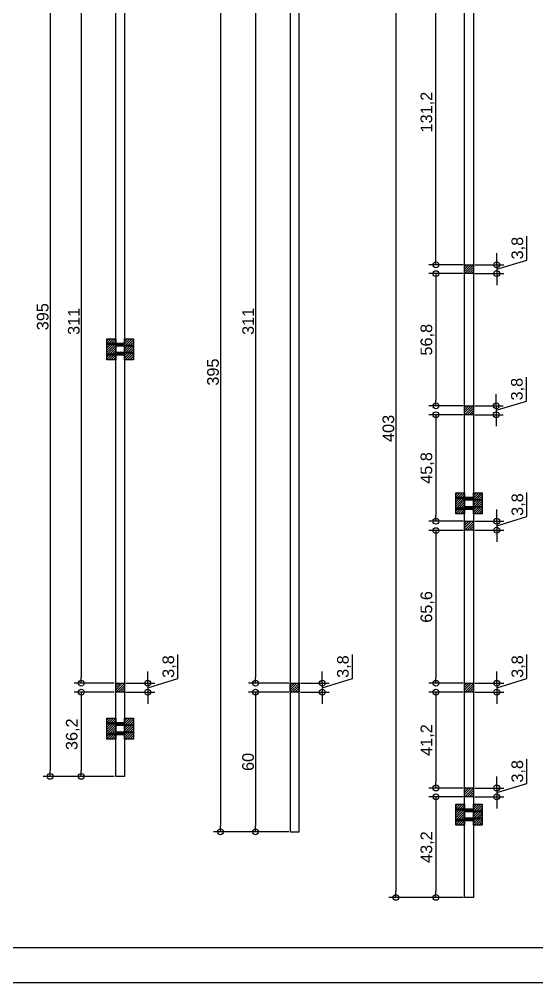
# Model space of a CAD drawing. Header units: millimetres. Extents: x -2666 to 6286, y -11880 to 4849.
# Drawn here: x 2343.4 to 2565.8, y -2282.8 to -1868.9 of the extents above; entities that cross this region are included whole.
import ezdxf

# ---------------------------------------------------------------- set-up
doc = ezdxf.new("R2010")
doc.units = ezdxf.units.MM
for name, color, linetype in [('7.5mm', 1, 'Continuous'), ('dim', 244, 'Continuous'), ('木料', 2, 'Continuous'), ('榫接', 5, 'Continuous'), ('預框', 7, 'Continuous')]:
    doc.layers.add(name, color=color, linetype=linetype)
doc.layers.add('default', color=11, linetype='Continuous', plot=False)
doc.styles.get("Standard").update_dxf_attribs({"font": 'arial.ttf'})
doc.dimstyles.new('ISO-25', dxfattribs={"dimtxt": 5, "dimasz": 2.5, "dimexe": 3, "dimexo": 0.625, "dimtad": 1, "dimtxsty": 'Standard', "dimblk": 'ORIGIN', "dimcen": 2.5, "dimadec": 0, "dimazin": 0, "dimtfac": 1, "dimtmove": 1, "dimatfit": 1, "dimldrblk": 'ORIGIN', "dimfxl": 0, "dimarcsym": 0})
pattern_1 = [(45, (0, -3168.0322), (-0.5, 0.5), [])]
pattern_2 = [(45, (0, -3161.0322), (-0.5, 0.5), [])]
pattern_3 = [(45, (0, -3164.2322), (-0.5, 0.5), [])]

# ---------------------------------------------------------------- blocks, each defined once
blk = doc.blocks.new('_Origin')
at = {"color": 0, "linetype": 'ByBlock', "lineweight": -2}
blk.add_line((0, 0), (-1, 0), dxfattribs=at)
blk.add_circle((0, 0), 0.5, dxfattribs=at)
blk = doc.blocks.new('*D92')
at = {"layer": 'Defpoints', "color": 0}
for p in [(2384.83, -1799.15), (2356.65, -2194.15), (2384.83, -2194.15)]:
    blk.add_point(p, dxfattribs=at)
at = {"layer": 'dim', "color": 0, "lineweight": -2}
for p, q in [((2384.2, -1799.15), (2353.65, -1799.15)), ((2356.65, -1801.65), (2356.65, -2191.65)), ((2384.2, -2194.15), (2353.65, -2194.15))]:
    blk.add_line(p, q, dxfattribs=at)
at = {"layer": 'dim', "color": 0, "lineweight": -2, "xscale": 2.5, "yscale": 2.5, "zscale": 2.5}
for p, rotation in [((2356.65, -1799.15), 90), ((2356.65, -2194.15), 270)]:
    blk.add_blockref('_Origin', p, dxfattribs=dict(at, rotation=rotation))
at = {"layer": 'dim', "color": 0, "insert": (2353.47, -1996.65), "char_height": 5, "attachment_point": 5, "rotation": 90}
blk.add_mtext('395', dxfattribs=at)
blk = doc.blocks.new('*D94')
at = {"layer": 'Defpoints', "color": 0}
for p in [(2384.83, -1843.15), (2370.02, -2154.15), (2384.83, -2154.15)]:
    blk.add_point(p, dxfattribs=at)
at = {"layer": 'dim', "color": 0, "lineweight": -2}
for p, q in [((2384.2, -1843.15), (2367.02, -1843.15)), ((2370.02, -1845.65), (2370.02, -2151.65)), ((2384.2, -2154.15), (2367.02, -2154.15))]:
    blk.add_line(p, q, dxfattribs=at)
at = {"layer": 'dim', "color": 0, "lineweight": -2, "xscale": 2.5, "yscale": 2.5, "zscale": 2.5}
for p, rotation in [((2370.02, -1843.15), 90), ((2370.02, -2154.15), 270)]:
    blk.add_blockref('_Origin', p, dxfattribs=dict(at, rotation=rotation))
at = {"layer": 'dim', "color": 0, "insert": (2366.84, -1998.65), "char_height": 5, "attachment_point": 5, "rotation": 90}
blk.add_mtext('311', dxfattribs=at)
blk = doc.blocks.new('*D95')
at = {"layer": 'Defpoints', "color": 0}
for p in [(2384.83, -2157.95), (2370.02, -2194.15), (2384.83, -2194.15)]:
    blk.add_point(p, dxfattribs=at)
at = {"layer": 'dim', "color": 0, "lineweight": -2}
for p, q in [((2384.2, -2157.95), (2367.02, -2157.95)), ((2370.02, -2160.45), (2370.02, -2191.65)), ((2384.2, -2194.15), (2367.02, -2194.15))]:
    blk.add_line(p, q, dxfattribs=at)
at = {"layer": 'dim', "color": 0, "lineweight": -2, "xscale": 2.5, "yscale": 2.5, "zscale": 2.5}
for p, rotation in [((2370.02, -2157.95), 90), ((2370.02, -2194.15), 270)]:
    blk.add_blockref('_Origin', p, dxfattribs=dict(at, rotation=rotation))
at = {"layer": 'dim', "color": 0, "insert": (2366.39, -2176.05), "char_height": 5, "attachment_point": 5, "rotation": 90}
blk.add_mtext('36,2', dxfattribs=at)
blk = doc.blocks.new('*D96')
at = {"layer": 'Defpoints', "color": 0}
for p in [(2388.63, -2154.15), (2388.63, -2157.95), (2398.59, -2157.95)]:
    blk.add_point(p, dxfattribs=at)
at = {"layer": 'dim', "color": 0, "lineweight": -2}
for p, q in [((2411.55, -2152.16), (2411.55, -2141.8)), ((2398.59, -2151.65), (2398.59, -2149.15)), ((2398.59, -2156.05), (2411.55, -2152.16)), ((2389.25, -2154.15), (2401.59, -2154.15)), ((2398.59, -2154.15), (2398.59, -2157.95)), ((2398.59, -2154.15), (2398.59, -2157.95)), ((2389.25, -2157.95), (2401.59, -2157.95)), ((2398.59, -2160.45), (2398.59, -2162.95))]:
    blk.add_line(p, q, dxfattribs=at)
at = {"layer": 'dim', "color": 0, "lineweight": -2, "xscale": 2.5, "yscale": 2.5, "zscale": 2.5}
for p, rotation in [((2398.59, -2154.15), 270), ((2398.59, -2157.95), 90)]:
    blk.add_blockref('_Origin', p, dxfattribs=dict(at, rotation=rotation))
at = {"layer": 'dim', "color": 0, "insert": (2407.92, -2146.98), "char_height": 5, "attachment_point": 5, "rotation": 90}
blk.add_mtext('3,8', dxfattribs=at)
blk = doc.blocks.new('*D98')
at = {"layer": 'Defpoints', "color": 0}
for p in [(2459.83, -1822.95), (2429.86, -2217.95), (2459.83, -2217.95)]:
    blk.add_point(p, dxfattribs=at)
at = {"layer": 'dim', "color": 0, "lineweight": -2}
for p, q in [((2459.2, -1822.95), (2426.86, -1822.95)), ((2429.86, -1825.45), (2429.86, -2215.45)), ((2459.2, -2217.95), (2426.86, -2217.95))]:
    blk.add_line(p, q, dxfattribs=at)
at = {"layer": 'dim', "color": 0, "lineweight": -2, "xscale": 2.5, "yscale": 2.5, "zscale": 2.5}
for p, rotation in [((2429.86, -1822.95), 90), ((2429.86, -2217.95), 270)]:
    blk.add_blockref('_Origin', p, dxfattribs=dict(at, rotation=rotation))
at = {"layer": 'dim', "color": 0, "insert": (2426.68, -2020.45), "char_height": 5, "attachment_point": 5, "rotation": 90}
blk.add_mtext('395', dxfattribs=at)
blk = doc.blocks.new('*D100')
at = {"layer": 'Defpoints', "color": 0}
for p in [(2459.83, -1843.15), (2444.97, -2154.15), (2459.83, -2154.15)]:
    blk.add_point(p, dxfattribs=at)
at = {"layer": 'dim', "color": 0, "lineweight": -2}
for p, q in [((2459.2, -1843.15), (2441.97, -1843.15)), ((2444.97, -1845.65), (2444.97, -2151.65)), ((2459.2, -2154.15), (2441.97, -2154.15))]:
    blk.add_line(p, q, dxfattribs=at)
at = {"layer": 'dim', "color": 0, "lineweight": -2, "xscale": 2.5, "yscale": 2.5, "zscale": 2.5}
for p, rotation in [((2444.97, -1843.15), 90), ((2444.97, -2154.15), 270)]:
    blk.add_blockref('_Origin', p, dxfattribs=dict(at, rotation=rotation))
at = {"layer": 'dim', "color": 0, "insert": (2441.79, -1998.65), "char_height": 5, "attachment_point": 5, "rotation": 90}
blk.add_mtext('311', dxfattribs=at)
blk = doc.blocks.new('*D101')
at = {"layer": 'Defpoints', "color": 0}
for p in [(2459.83, -2157.95), (2444.92, -2217.95), (2459.83, -2217.95)]:
    blk.add_point(p, dxfattribs=at)
at = {"layer": 'dim', "color": 0, "lineweight": -2}
for p, q in [((2459.2, -2157.95), (2441.92, -2157.95)), ((2444.92, -2160.45), (2444.92, -2215.45)), ((2459.2, -2217.95), (2441.92, -2217.95))]:
    blk.add_line(p, q, dxfattribs=at)
at = {"layer": 'dim', "color": 0, "lineweight": -2, "xscale": 2.5, "yscale": 2.5, "zscale": 2.5}
for p, rotation in [((2444.92, -2157.95), 90), ((2444.92, -2217.95), 270)]:
    blk.add_blockref('_Origin', p, dxfattribs=dict(at, rotation=rotation))
at = {"layer": 'dim', "color": 0, "insert": (2441.74, -2187.95), "char_height": 5, "attachment_point": 5, "rotation": 90}
blk.add_mtext('60', dxfattribs=at)
blk = doc.blocks.new('*D103')
at = {"layer": 'Defpoints', "color": 0}
for p in [(2463.63, -2154.15), (2463.63, -2157.95), (2473.63, -2157.95)]:
    blk.add_point(p, dxfattribs=at)
at = {"layer": 'dim', "color": 0, "lineweight": -2}
for p, q in [((2486.58, -2152.16), (2486.58, -2141.8)), ((2473.63, -2151.65), (2473.63, -2149.15)), ((2473.63, -2156.05), (2486.58, -2152.16)), ((2464.25, -2154.15), (2476.63, -2154.15)), ((2473.63, -2154.15), (2473.63, -2157.95)), ((2473.63, -2154.15), (2473.63, -2157.95)), ((2464.25, -2157.95), (2476.63, -2157.95)), ((2473.63, -2160.45), (2473.63, -2162.95))]:
    blk.add_line(p, q, dxfattribs=at)
at = {"layer": 'dim', "color": 0, "lineweight": -2, "xscale": 2.5, "yscale": 2.5, "zscale": 2.5}
for p, rotation in [((2473.63, -2154.15), 270), ((2473.63, -2157.95), 90)]:
    blk.add_blockref('_Origin', p, dxfattribs=dict(at, rotation=rotation))
at = {"layer": 'dim', "color": 0, "insert": (2482.95, -2146.98), "char_height": 5, "attachment_point": 5, "rotation": 90}
blk.add_mtext('3,8', dxfattribs=at)
blk = doc.blocks.new('*D104')
at = {"layer": 'Defpoints', "color": 0}
for p in [(2534.83, -1843.15), (2505.25, -2246.15), (2534.83, -2246.15)]:
    blk.add_point(p, dxfattribs=at)
at = {"layer": 'dim', "color": 0, "lineweight": -2}
for p, q in [((2534.2, -1843.15), (2502.25, -1843.15)), ((2505.25, -1845.65), (2505.25, -2243.65)), ((2534.2, -2246.15), (2502.25, -2246.15))]:
    blk.add_line(p, q, dxfattribs=at)
at = {"layer": 'dim', "color": 0, "lineweight": -2, "xscale": 2.5, "yscale": 2.5, "zscale": 2.5}
for p, rotation in [((2505.25, -1843.15), 90), ((2505.25, -2246.15), 270)]:
    blk.add_blockref('_Origin', p, dxfattribs=dict(at, rotation=rotation))
at = {"layer": 'dim', "color": 0, "insert": (2502.07, -2044.65), "char_height": 5, "attachment_point": 5, "rotation": 90}
blk.add_mtext('403', dxfattribs=at)
blk = doc.blocks.new('*D105')
at = {"layer": 'Defpoints', "color": 0}
for p in [(2534.83, -2088.55), (2522.47, -2154.15), (2534.83, -2154.15)]:
    blk.add_point(p, dxfattribs=at)
at = {"layer": 'dim', "color": 0, "lineweight": -2}
for p, q in [((2534.2, -2088.55), (2519.47, -2088.55)), ((2522.47, -2091.05), (2522.47, -2151.65)), ((2534.2, -2154.15), (2519.47, -2154.15))]:
    blk.add_line(p, q, dxfattribs=at)
at = {"layer": 'dim', "color": 0, "lineweight": -2, "xscale": 2.5, "yscale": 2.5, "zscale": 2.5}
for p, rotation in [((2522.47, -2088.55), 90), ((2522.47, -2154.15), 270)]:
    blk.add_blockref('_Origin', p, dxfattribs=dict(at, rotation=rotation))
at = {"layer": 'dim', "color": 0, "insert": (2518.84, -2121.35), "char_height": 5, "attachment_point": 5, "rotation": 90}
blk.add_mtext('65,6', dxfattribs=at)
blk = doc.blocks.new('*D106')
at = {"layer": 'Defpoints', "color": 0}
for p in [(2534.83, -1978.15), (2522.47, -2034.95), (2534.83, -2034.95)]:
    blk.add_point(p, dxfattribs=at)
at = {"layer": 'dim', "color": 0, "lineweight": -2}
for p, q in [((2534.2, -1978.15), (2519.47, -1978.15)), ((2522.47, -1980.65), (2522.47, -2032.45)), ((2534.2, -2034.95), (2519.47, -2034.95))]:
    blk.add_line(p, q, dxfattribs=at)
at = {"layer": 'dim', "color": 0, "lineweight": -2, "xscale": 2.5, "yscale": 2.5, "zscale": 2.5}
for p, rotation in [((2522.47, -1978.15), 90), ((2522.47, -2034.95), 270)]:
    blk.add_blockref('_Origin', p, dxfattribs=dict(at, rotation=rotation))
at = {"layer": 'dim', "color": 0, "insert": (2518.84, -2006.55), "char_height": 5, "attachment_point": 5, "rotation": 90}
blk.add_mtext('56,8', dxfattribs=at)
blk = doc.blocks.new('*D107')
at = {"layer": 'Defpoints', "color": 0}
for p in [(2522.47, -1843.15), (2534.83, -1843.15), (2534.83, -1974.35)]:
    blk.add_point(p, dxfattribs=at)
at = {"layer": 'dim', "color": 0, "lineweight": -2}
for p, q in [((2534.2, -1843.15), (2519.47, -1843.15)), ((2522.47, -1971.85), (2522.47, -1845.65)), ((2534.2, -1974.35), (2519.47, -1974.35))]:
    blk.add_line(p, q, dxfattribs=at)
at = {"layer": 'dim', "color": 0, "lineweight": -2, "xscale": 2.5, "yscale": 2.5, "zscale": 2.5}
for p, rotation in [((2522.47, -1843.15), 90), ((2522.47, -1974.35), 270)]:
    blk.add_blockref('_Origin', p, dxfattribs=dict(at, rotation=rotation))
at = {"layer": 'dim', "color": 0, "insert": (2518.84, -1908.75), "char_height": 5, "attachment_point": 5, "rotation": 90}
blk.add_mtext('131,2', dxfattribs=at)
blk = doc.blocks.new('*D108')
at = {"layer": 'Defpoints', "color": 0}
for p in [(2534.83, -2038.75), (2522.47, -2084.55), (2534.83, -2084.55)]:
    blk.add_point(p, dxfattribs=at)
at = {"layer": 'dim', "color": 0, "lineweight": -2}
for p, q in [((2534.2, -2038.75), (2519.47, -2038.75)), ((2522.47, -2041.25), (2522.47, -2082.05)), ((2534.2, -2084.55), (2519.47, -2084.55))]:
    blk.add_line(p, q, dxfattribs=at)
at = {"layer": 'dim', "color": 0, "lineweight": -2, "xscale": 2.5, "yscale": 2.5, "zscale": 2.5}
for p, rotation in [((2522.47, -2038.75), 90), ((2522.47, -2084.55), 270)]:
    blk.add_blockref('_Origin', p, dxfattribs=dict(at, rotation=rotation))
at = {"layer": 'dim', "color": 0, "insert": (2518.84, -2061.65), "char_height": 5, "attachment_point": 5, "rotation": 90}
blk.add_mtext('45,8', dxfattribs=at)
blk = doc.blocks.new('*D109')
at = {"layer": 'Defpoints', "color": 0}
for p in [(2534.83, -2157.95), (2522.47, -2199.15), (2534.83, -2199.15)]:
    blk.add_point(p, dxfattribs=at)
at = {"layer": 'dim', "color": 0, "lineweight": -2}
for p, q in [((2534.2, -2157.95), (2519.47, -2157.95)), ((2522.47, -2160.45), (2522.47, -2196.65)), ((2534.2, -2199.15), (2519.47, -2199.15))]:
    blk.add_line(p, q, dxfattribs=at)
at = {"layer": 'dim', "color": 0, "lineweight": -2, "xscale": 2.5, "yscale": 2.5, "zscale": 2.5}
for p, rotation in [((2522.47, -2157.95), 90), ((2522.47, -2199.15), 270)]:
    blk.add_blockref('_Origin', p, dxfattribs=dict(at, rotation=rotation))
at = {"layer": 'dim', "color": 0, "insert": (2518.84, -2178.55), "char_height": 5, "attachment_point": 5, "rotation": 90}
blk.add_mtext('41,2', dxfattribs=at)
blk = doc.blocks.new('*D110')
at = {"layer": 'Defpoints', "color": 0}
for p in [(2534.83, -2202.95), (2522.47, -2246.15), (2534.83, -2246.15)]:
    blk.add_point(p, dxfattribs=at)
at = {"layer": 'dim', "color": 0, "lineweight": -2}
for p, q in [((2534.2, -2202.95), (2519.47, -2202.95)), ((2522.47, -2205.45), (2522.47, -2243.65)), ((2534.2, -2246.15), (2519.47, -2246.15))]:
    blk.add_line(p, q, dxfattribs=at)
at = {"layer": 'dim', "color": 0, "lineweight": -2, "xscale": 2.5, "yscale": 2.5, "zscale": 2.5}
for p, rotation in [((2522.47, -2202.95), 90), ((2522.47, -2246.15), 270)]:
    blk.add_blockref('_Origin', p, dxfattribs=dict(at, rotation=rotation))
at = {"layer": 'dim', "color": 0, "insert": (2518.84, -2224.55), "char_height": 5, "attachment_point": 5, "rotation": 90}
blk.add_mtext('43,2', dxfattribs=at)
blk = doc.blocks.new('*D111')
at = {"layer": 'Defpoints', "color": 0}
for p in [(2538.63, -1974.35), (2538.63, -1978.15), (2548.61, -1978.15)]:
    blk.add_point(p, dxfattribs=at)
at = {"layer": 'dim', "color": 0, "lineweight": -2}
for p, q in [((2561.56, -1972.36), (2561.56, -1962)), ((2548.61, -1971.85), (2548.61, -1969.35)), ((2539.25, -1974.35), (2551.61, -1974.35)), ((2548.61, -1976.25), (2561.56, -1972.36)), ((2548.61, -1974.35), (2548.61, -1978.15)), ((2548.61, -1974.35), (2548.61, -1978.15)), ((2539.25, -1978.15), (2551.61, -1978.15)), ((2548.61, -1980.65), (2548.61, -1983.15))]:
    blk.add_line(p, q, dxfattribs=at)
at = {"layer": 'dim', "color": 0, "lineweight": -2, "xscale": 2.5, "yscale": 2.5, "zscale": 2.5}
for p, rotation in [((2548.61, -1974.35), 270), ((2548.61, -1978.15), 90)]:
    blk.add_blockref('_Origin', p, dxfattribs=dict(at, rotation=rotation))
at = {"layer": 'dim', "color": 0, "insert": (2557.93, -1967.18), "char_height": 5, "attachment_point": 5, "rotation": 90}
blk.add_mtext('3,8', dxfattribs=at)
blk = doc.blocks.new('*D112')
at = {"layer": 'Defpoints', "color": 0}
for p in [(2538.63, -2034.95), (2538.63, -2038.75), (2548.41, -2038.75)]:
    blk.add_point(p, dxfattribs=at)
at = {"layer": 'dim', "color": 0, "lineweight": -2}
for p, q in [((2561.36, -2032.96), (2561.36, -2022.6)), ((2548.41, -2032.45), (2548.41, -2029.95)), ((2539.25, -2034.95), (2551.41, -2034.95)), ((2548.41, -2036.85), (2561.36, -2032.96)), ((2548.41, -2034.95), (2548.41, -2038.75)), ((2548.41, -2034.95), (2548.41, -2038.75)), ((2539.25, -2038.75), (2551.41, -2038.75)), ((2548.41, -2041.25), (2548.41, -2043.75))]:
    blk.add_line(p, q, dxfattribs=at)
at = {"layer": 'dim', "color": 0, "lineweight": -2, "xscale": 2.5, "yscale": 2.5, "zscale": 2.5}
for p, rotation in [((2548.41, -2034.95), 270), ((2548.41, -2038.75), 90)]:
    blk.add_blockref('_Origin', p, dxfattribs=dict(at, rotation=rotation))
at = {"layer": 'dim', "color": 0, "insert": (2557.73, -2027.78), "char_height": 5, "attachment_point": 5, "rotation": 90}
blk.add_mtext('3,8', dxfattribs=at)
blk = doc.blocks.new('*D113')
at = {"layer": 'Defpoints', "color": 0}
for p in [(2538.63, -2084.55), (2538.63, -2088.35), (2548.63, -2088.35)]:
    blk.add_point(p, dxfattribs=at)
at = {"layer": 'dim', "color": 0, "lineweight": -2}
for p, q in [((2561.58, -2082.56), (2561.58, -2072.2)), ((2548.63, -2082.05), (2548.63, -2079.55)), ((2539.25, -2084.55), (2551.63, -2084.55)), ((2548.63, -2086.45), (2561.58, -2082.56)), ((2548.63, -2084.55), (2548.63, -2088.35)), ((2548.63, -2084.55), (2548.63, -2088.35)), ((2539.25, -2088.35), (2551.63, -2088.35)), ((2548.63, -2090.85), (2548.63, -2093.35))]:
    blk.add_line(p, q, dxfattribs=at)
at = {"layer": 'dim', "color": 0, "lineweight": -2, "xscale": 2.5, "yscale": 2.5, "zscale": 2.5}
for p, rotation in [((2548.63, -2084.55), 270), ((2548.63, -2088.35), 90)]:
    blk.add_blockref('_Origin', p, dxfattribs=dict(at, rotation=rotation))
at = {"layer": 'dim', "color": 0, "insert": (2557.95, -2077.38), "char_height": 5, "attachment_point": 5, "rotation": 90}
blk.add_mtext('3,8', dxfattribs=at)
blk = doc.blocks.new('*D114')
at = {"layer": 'Defpoints', "color": 0}
for p in [(2538.63, -2154.15), (2538.63, -2157.95), (2548.63, -2157.95)]:
    blk.add_point(p, dxfattribs=at)
at = {"layer": 'dim', "color": 0, "lineweight": -2}
for p, q in [((2561.58, -2152.16), (2561.58, -2141.8)), ((2548.63, -2151.65), (2548.63, -2149.15)), ((2548.63, -2156.05), (2561.58, -2152.16)), ((2539.25, -2154.15), (2551.63, -2154.15)), ((2548.63, -2154.15), (2548.63, -2157.95)), ((2548.63, -2154.15), (2548.63, -2157.95)), ((2539.25, -2157.95), (2551.63, -2157.95)), ((2548.63, -2160.45), (2548.63, -2162.95))]:
    blk.add_line(p, q, dxfattribs=at)
at = {"layer": 'dim', "color": 0, "lineweight": -2, "xscale": 2.5, "yscale": 2.5, "zscale": 2.5}
for p, rotation in [((2548.63, -2154.15), 270), ((2548.63, -2157.95), 90)]:
    blk.add_blockref('_Origin', p, dxfattribs=dict(at, rotation=rotation))
at = {"layer": 'dim', "color": 0, "insert": (2557.95, -2146.98), "char_height": 5, "attachment_point": 5, "rotation": 90}
blk.add_mtext('3,8', dxfattribs=at)
blk = doc.blocks.new('*D115')
at = {"layer": 'Defpoints', "color": 0}
for p in [(2538.63, -2199.15), (2538.63, -2202.95), (2548.61, -2202.95)]:
    blk.add_point(p, dxfattribs=at)
at = {"layer": 'dim', "color": 0, "lineweight": -2}
for p, q in [((2561.56, -2197.16), (2561.56, -2186.8)), ((2548.61, -2196.65), (2548.61, -2194.15)), ((2548.61, -2201.05), (2561.56, -2197.16)), ((2539.25, -2199.15), (2551.61, -2199.15)), ((2548.61, -2199.15), (2548.61, -2202.95)), ((2548.61, -2199.15), (2548.61, -2202.95)), ((2539.25, -2202.95), (2551.61, -2202.95)), ((2548.61, -2205.45), (2548.61, -2207.95))]:
    blk.add_line(p, q, dxfattribs=at)
at = {"layer": 'dim', "color": 0, "lineweight": -2, "xscale": 2.5, "yscale": 2.5, "zscale": 2.5}
for p, rotation in [((2548.61, -2199.15), 270), ((2548.61, -2202.95), 90)]:
    blk.add_blockref('_Origin', p, dxfattribs=dict(at, rotation=rotation))
at = {"layer": 'dim', "color": 0, "insert": (2557.93, -2191.98), "char_height": 5, "attachment_point": 5, "rotation": 90}
blk.add_mtext('3,8', dxfattribs=at)
blk = doc.blocks.new('7.5')
at = {"layer": '7.5mm'}
for points in [[(0, 0.1), (0.9, 0.1), (0.9, 0), (0, 0), (0, 0.1)], [(0.65, 0), (0.65, -7), (0.45, -7.4), (0.25, -7), (0.25, 0)], [(0.45, 0), (0.45, -7.4)], [(0.65, -1.89), (0.25, -2.41)], [(0.65, -3.28), (0.25, -3.8)], [(0.65, -4.84), (0.25, -5.36)], [(0.65, -5.95), (0.25, -6.47)], [(0.25, -7), (0.65, -7)]]:
    blk.add_lwpolyline(points, dxfattribs=at)
at = {"layer": '7.5mm', "insert": (0.6, -0.3), "char_height": 0.3, "attachment_point": 1, "rotation": 270}
blk.add_mtext_dynamic_manual_height_columns('75mm', width=3.4054, gutter_width=12.5, heights=[0], dxfattribs=at)

msp = doc.modelspace()

# ---------------------------------------------------------------- hatches: boundary and pattern name
at = {"layer": '木料'}
h = msp.add_hatch(dxfattribs=at)
h.set_pattern_fill('JIS_WOOD', color=256, style=0)
h.set_pattern_definition(pattern_1)
h.paths.add_polyline_path([(2384.828, -2006.147), (2381.028, -2006.147), (2381.028, -2015.147), (2384.828, -2015.147)])
h = msp.add_hatch(dxfattribs=at)
h.set_pattern_fill('JIS_WOOD', color=256, style=0)
h.set_pattern_definition(pattern_1)
h.paths.add_polyline_path([(2392.428, -2006.147), (2388.628, -2006.147), (2388.628, -2015.147), (2392.428, -2015.147)])
h = msp.add_hatch(dxfattribs=at)
h.set_pattern_fill('JIS_WOOD', color=256, style=0)
h.set_pattern_definition(pattern_3)
h.paths.add_polyline_path([(2534.828, -2072.347), (2531.028, -2072.347), (2531.028, -2081.347), (2534.828, -2081.347)])
h = msp.add_hatch(dxfattribs=at)
h.set_pattern_fill('JIS_WOOD', color=256, style=0)
h.set_pattern_definition(pattern_3)
h.paths.add_polyline_path([(2542.428, -2072.347), (2538.628, -2072.347), (2538.628, -2081.347), (2542.428, -2081.347)])
h = msp.add_hatch(dxfattribs=at)
h.set_pattern_fill('JIS_WOOD', color=256, style=0)
h.set_pattern_definition(pattern_2)
h.paths.add_polyline_path([(2384.828, -2169.147), (2381.028, -2169.147), (2381.028, -2178.147), (2384.828, -2178.147)])
h = msp.add_hatch(dxfattribs=at)
h.set_pattern_fill('JIS_WOOD', color=256, style=0)
h.set_pattern_definition(pattern_2)
h.paths.add_polyline_path([(2392.428, -2169.147), (2388.628, -2169.147), (2388.628, -2178.147), (2392.428, -2178.147)])
h = msp.add_hatch(dxfattribs=at)
h.set_pattern_fill('JIS_WOOD', color=256, style=0)
h.set_pattern_definition(pattern_1)
h.paths.add_polyline_path([(2534.828, -2206.147), (2531.028, -2206.147), (2531.028, -2215.147), (2534.828, -2215.147)])
h = msp.add_hatch(dxfattribs=at)
h.set_pattern_fill('JIS_WOOD', color=256, style=0)
h.set_pattern_definition(pattern_1)
h.paths.add_polyline_path([(2542.428, -2206.147), (2538.628, -2206.147), (2538.628, -2215.147), (2542.428, -2215.147)])
at = {"layer": '榫接'}
h = msp.add_hatch(dxfattribs=at)
h.set_pattern_fill('JIS_WOOD', color=256, style=0)
h.set_pattern_definition([(45, (450, -3294.0322), (-0.5, 0.5), [])])
h.paths.add_polyline_path([(2534.828, -1978.147), (2538.628, -1978.147), (2538.628, -1974.347), (2534.828, -1974.347)])
h = msp.add_hatch(dxfattribs=at)
h.set_pattern_fill('JIS_WOOD', color=256, style=0)
h.set_pattern_definition([(45, (450, -3354.6322), (-0.5, 0.5), [])])
h.paths.add_polyline_path([(2534.828, -2038.747), (2538.628, -2038.747), (2538.628, -2034.947), (2534.828, -2034.947)])
h = msp.add_hatch(dxfattribs=at)
h.set_pattern_fill('JIS_WOOD', color=256, style=0)
h.set_pattern_definition([(45, (450, -3404.2322), (-0.5, 0.5), [])])
h.paths.add_polyline_path([(2534.828, -2088.347), (2538.628, -2088.347), (2538.628, -2084.547), (2534.828, -2084.547)])
h = msp.add_hatch(dxfattribs=at)
h.set_pattern_fill('JIS_WOOD', color=256, style=0)
h.set_pattern_definition([(45, (300, -3473.8322), (-0.5, 0.5), [])])
h.paths.add_polyline_path([(2384.828, -2157.947), (2388.628, -2157.947), (2388.628, -2154.147), (2384.828, -2154.147)])
h = msp.add_hatch(dxfattribs=at)
h.set_pattern_fill('JIS_WOOD', color=256, style=0)
h.set_pattern_definition([(45, (375, -3473.8322), (-0.5, 0.5), [])])
h.paths.add_polyline_path([(2459.828, -2157.947), (2463.628, -2157.947), (2463.628, -2154.147), (2459.828, -2154.147)])
h = msp.add_hatch(dxfattribs=at)
h.set_pattern_fill('JIS_WOOD', color=256, style=0)
h.set_pattern_definition([(45, (450, -3473.8322), (-0.5, 0.5), [])])
h.paths.add_polyline_path([(2534.828, -2157.947), (2538.628, -2157.947), (2538.628, -2154.147), (2534.828, -2154.147)])
h = msp.add_hatch(dxfattribs=at)
h.set_pattern_fill('JIS_WOOD', color=256, style=0)
h.set_pattern_definition([(45, (450, -3518.8322), (-0.5, 0.5), [])])
h.paths.add_polyline_path([(2534.828, -2202.947), (2538.628, -2202.947), (2538.628, -2199.147), (2534.828, -2199.147)])

# ---------------------------------------------------------------- linework, layer by layer
msp.add_line((2534.828, -2084.747), (2534.828, -2088.547))
at = {"layer": 'default'}
for points in [[(2767.391, -1652.816), (2767.391, -2282.816), (1876.391, -2282.816), (1876.391, -1652.816)], [(2752.391, -1667.816), (2752.391, -2267.816), (1891.391, -2267.816), (1891.391, -1667.816)]]:
    msp.add_lwpolyline(points, close=True, dxfattribs=at)
at = {"layer": '木料'}
msp.add_lwpolyline([(2384.828, -1799.147), (2388.628, -1799.147), (2388.628, -2194.147), (2384.828, -2194.147), (2384.828, -1799.147)], dxfattribs=at)
for points in [[(2459.828, -1822.947), (2459.828, -2217.947), (2463.628, -2217.947), (2463.628, -1822.947)], [(2381.028, -2006.147), (2384.828, -2006.147), (2384.828, -2015.147), (2381.028, -2015.147)], [(2388.628, -2006.147), (2392.428, -2006.147), (2392.428, -2015.147), (2388.628, -2015.147)], [(2531.028, -2072.347), (2534.828, -2072.347), (2534.828, -2081.347), (2531.028, -2081.347)], [(2538.628, -2072.347), (2542.428, -2072.347), (2542.428, -2081.347), (2538.628, -2081.347)], [(2381.028, -2169.147), (2384.828, -2169.147), (2384.828, -2178.147), (2381.028, -2178.147)], [(2388.628, -2169.147), (2392.428, -2169.147), (2392.428, -2178.147), (2388.628, -2178.147)], [(2531.028, -2206.147), (2534.828, -2206.147), (2534.828, -2215.147), (2531.028, -2215.147)], [(2538.628, -2206.147), (2542.428, -2206.147), (2542.428, -2215.147), (2538.628, -2215.147)]]:
    msp.add_lwpolyline(points, close=True, dxfattribs=at)
at = {"layer": '榫接'}
for points in [[(2534.828, -1974.347), (2538.628, -1974.347), (2538.628, -1978.147), (2534.828, -1978.147)], [(2534.828, -2034.947), (2538.628, -2034.947), (2538.628, -2038.747), (2534.828, -2038.747)], [(2534.828, -2084.547), (2538.628, -2084.547), (2538.628, -2088.347), (2534.828, -2088.347)], [(2384.828, -2154.147), (2388.628, -2154.147), (2388.628, -2157.947), (2384.828, -2157.947)], [(2459.828, -2154.147), (2463.628, -2154.147), (2463.628, -2157.947), (2459.828, -2157.947)], [(2534.828, -2154.147), (2538.628, -2154.147), (2538.628, -2157.947), (2534.828, -2157.947)], [(2534.828, -2199.147), (2538.628, -2199.147), (2538.628, -2202.947), (2534.828, -2202.947)]]:
    msp.add_lwpolyline(points, close=True, dxfattribs=at)
at = {"layer": '預框'}
msp.add_lwpolyline([(2534.828, -1843.147), (2538.628, -1843.147), (2538.628, -2246.147), (2534.828, -2246.147), (2534.828, -1843.147)], dxfattribs=at)

# ---------------------------------------------------------------- block references
at = {"xscale": -1, "rotation": 90}
for p in [(2381.128, -2007.947), (2381.128, -2012.447), (2531.128, -2074.147), (2531.128, -2078.647), (2381.128, -2170.947), (2381.128, -2175.447), (2531.128, -2207.947), (2531.128, -2212.447)]:
    msp.add_blockref('7.5', p, dxfattribs=at)
at = {"rotation": 270}
for p in [(2392.328, -2008.697), (2392.328, -2011.697), (2542.328, -2074.897), (2542.328, -2077.897), (2392.328, -2171.697), (2392.328, -2174.697), (2542.328, -2208.697), (2542.328, -2211.697)]:
    msp.add_blockref('7.5', p, dxfattribs=at)

# ---------------------------------------------------------------- dimensions: what is measured, and where the dimension line sits
at = {"layer": 'dim'}
for base, p1, p2, picture, middle in [((2356.653, -2194.147), (2384.828, -1799.147), (2384.828, -2194.147), '*D92', (2353.473, -1996.647)), ((2429.861, -2217.947), (2459.828, -1822.947), (2459.828, -2217.947), '*D98', (2426.682, -2020.447)), ((2370.015, -2154.147), (2384.828, -1843.147), (2384.828, -2154.147), '*D94', (2366.836, -1998.647)), ((2444.973, -2154.147), (2459.828, -1843.147), (2459.828, -2154.147), '*D100', (2441.793, -1998.647)), ((2505.247, -2246.147), (2534.828, -1843.147), (2534.828, -2246.147), '*D104', (2502.068, -2044.647)), ((2522.468, -1843.147), (2534.828, -1974.347), (2534.828, -1843.147), '*D107', (2518.838, -1908.747)), ((2548.607, -1978.147), (2538.628, -1974.347), (2538.628, -1978.147), '*D111', (2557.929, -1971.736)), ((2522.468, -2034.947), (2534.828, -1978.147), (2534.828, -2034.947), '*D106', (2518.838, -2006.547)), ((2548.411, -2038.747), (2538.628, -2034.947), (2538.628, -2038.747), '*D112', (2557.733, -2032.336)), ((2522.468, -2084.547), (2534.828, -2038.747), (2534.828, -2084.547), '*D108', (2518.838, -2061.647)), ((2548.628, -2088.347), (2538.628, -2084.547), (2538.628, -2088.347), '*D113', (2557.95, -2081.936)), ((2522.468, -2154.147), (2534.828, -2088.547), (2534.828, -2154.147), '*D105', (2518.838, -2121.347)), ((2398.594, -2157.947), (2388.628, -2154.147), (2388.628, -2157.947), '*D96', (2407.916, -2151.536)), ((2473.628, -2157.947), (2463.628, -2154.147), (2463.628, -2157.947), '*D103', (2482.95, -2151.536)), ((2548.627, -2157.947), (2538.628, -2154.147), (2538.628, -2157.947), '*D114', (2557.949, -2151.536)), ((2370.015, -2194.147), (2384.828, -2157.947), (2384.828, -2194.147), '*D95', (2366.385, -2176.047)), ((2444.916, -2217.947), (2459.828, -2157.947), (2459.828, -2217.947), '*D101', (2441.738, -2187.947)), ((2522.468, -2199.147), (2534.828, -2157.947), (2534.828, -2199.147), '*D109', (2518.838, -2178.547)), ((2548.605, -2202.947), (2538.628, -2199.147), (2538.628, -2202.947), '*D115', (2557.927, -2196.536)), ((2522.468, -2246.147), (2534.828, -2202.947), (2534.828, -2246.147), '*D110', (2518.838, -2224.547))]:
    dim = msp.add_linear_dim(base=base, p1=p1, p2=p2, angle=90, dimstyle='ISO-25', dxfattribs=at)
    dim.commit()
    dim.dimension.update_dxf_attribs({"geometry": picture, "text_midpoint": middle})

doc.saveas('drawing.dxf')
